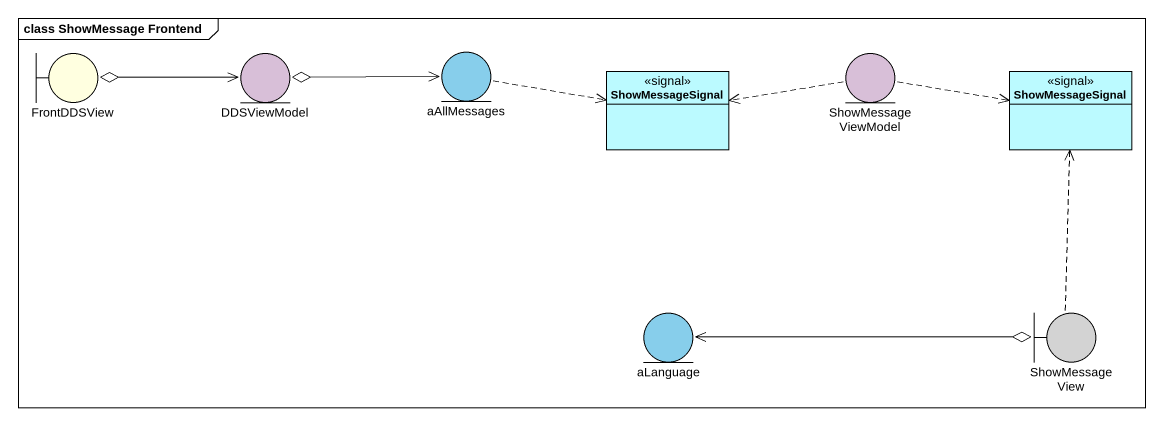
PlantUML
@startuml
mainframe class ShowMessage Frontend
allowmixing
hide circle
hide empty members
entity aAllMessages #87CEEB
boundary FrontDDSView #FFFFE0
entity DDSViewModel #D8BFD8
class ShowMessageSignal <<signal>> #BBFAFF
entity ShowMessageViewModel #D8BFD8
class "ShowMessageSignal" as ShowMessageSignal_2 <<signal>> #BBFAFF
entity aLanguage #87CEEB
boundary ShowMessageView #D3D3D3
aAllMessages <-left-o DDSViewModel
aAllMessages .right.> ShowMessageSignal
DDSViewModel <-left-o FrontDDSView
ShowMessageViewModel .left.> ShowMessageSignal
ShowMessageViewModel .right.> ShowMessageSignal_2
aLanguage <-right-o ShowMessageView
ShowMessageView .up.> ShowMessageSignal_2
@enduml
